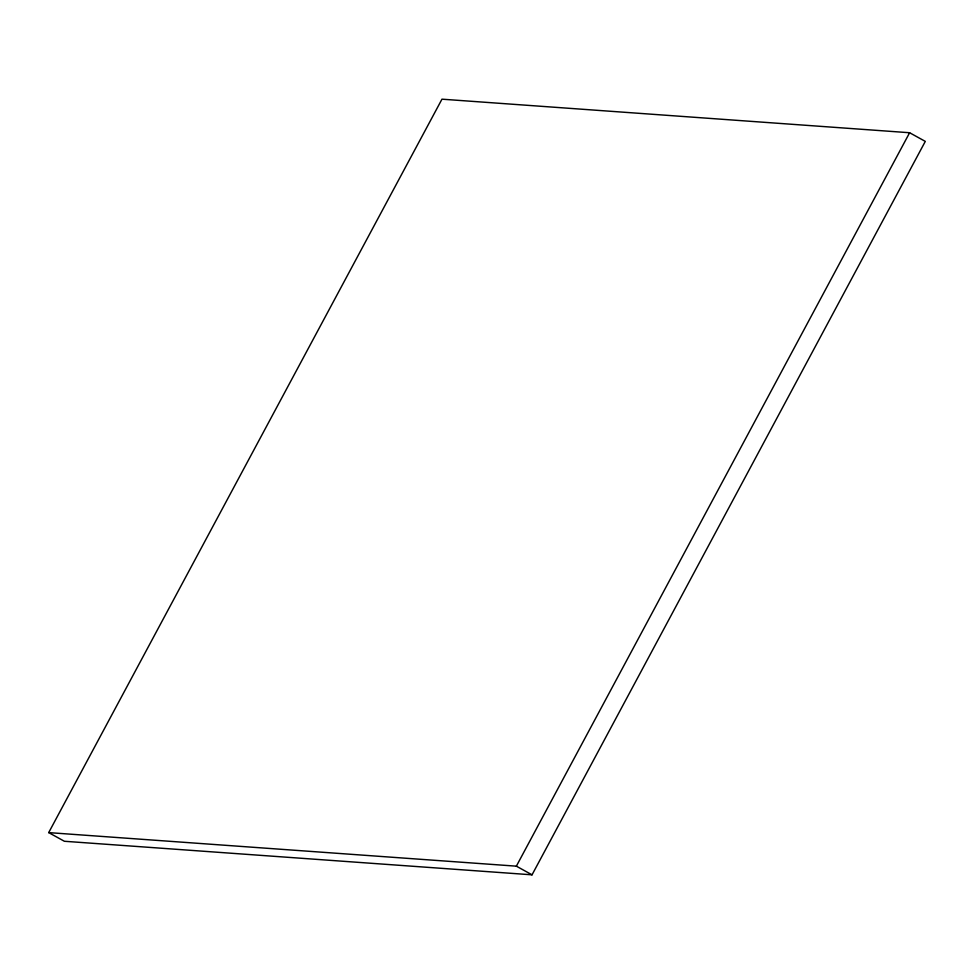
<?xml version="1.0" encoding="UTF-8"?>
<svg xmlns="http://www.w3.org/2000/svg" width="974" height="974" viewBox="0 0 974 974"><rect width="100%" height="100%" fill="white"/><g stroke="black" fill="none" stroke-linecap="round" stroke-linejoin="round"><path stroke-width="1.46" d="M48.7 832.612L441.965 99.178L909.619 132.732L925.3 141.388L532.035 874.822L64.381 841.268L48.7 832.612L516.366 866.166L532.035 874.822M516.366 866.166L909.619 132.732"/></g></svg>
